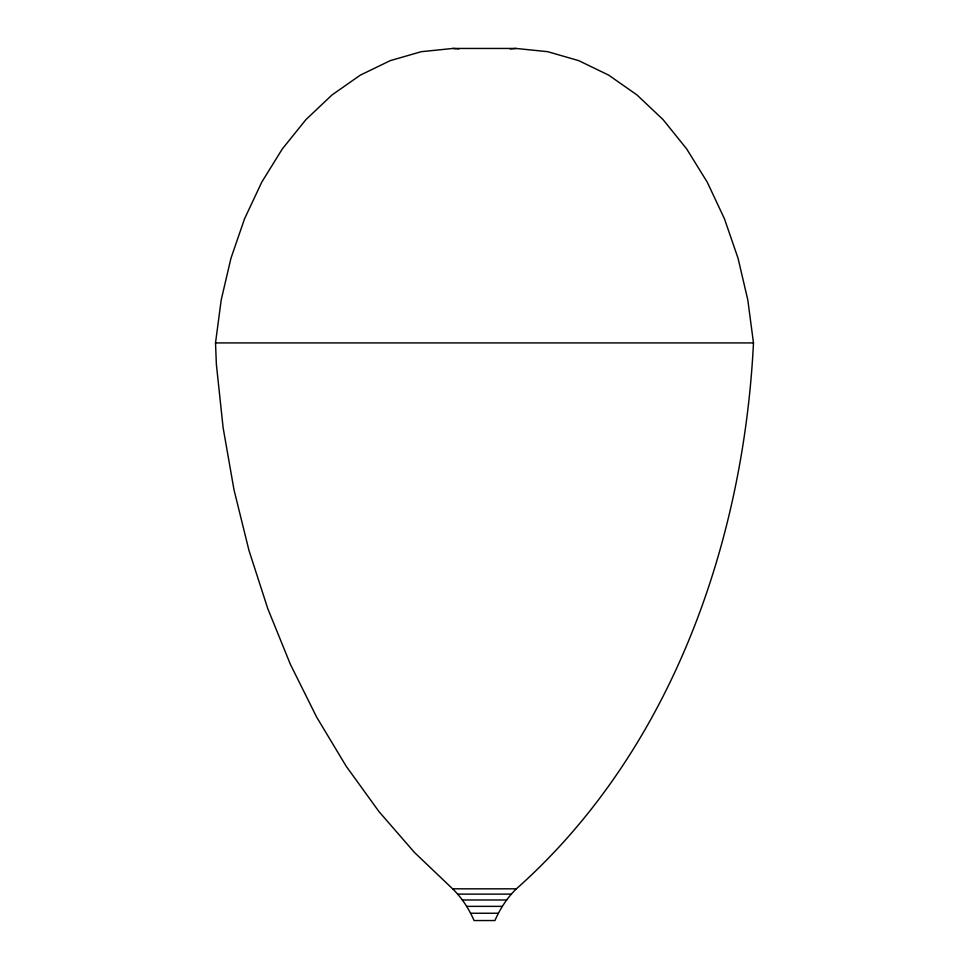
<?xml version="1.0" encoding="UTF-8"?>
<svg xmlns="http://www.w3.org/2000/svg" width="969" height="969" viewBox="0 0 969 969"><rect width="100%" height="100%" fill="white"/><g stroke="black" fill="none" stroke-linecap="round" stroke-linejoin="round"><path stroke-width="1.45" d="M753.482 342.917C743.441 544.421 670.16 752.283 516.38 888.827C507.138 897.803 500.077 908.789 494.917 920.55L474.083 920.55C468.923 908.789 461.862 897.803 452.62 888.827L414.514 852.514L378.952 811.562L346.236 766.309L316.657 717.133L290.434 664.443L267.795 608.689L248.936 550.307L234.001 489.805L223.112 427.68L216.378 364.453L215.518 342.917L221.211 299.905L230.949 258.287L244.551 218.788L261.787 182.099L282.379 148.851L305.938 119.611L332.076 94.901L360.347 75.122L390.241 60.647L421.261 51.696L452.862 48.45L516.138 48.45L547.739 51.696L578.759 60.647L608.653 75.122L636.924 94.901L663.062 119.611L686.621 148.851L707.213 182.099L724.449 218.788L738.051 258.287L747.789 299.905L753.482 342.917L215.518 342.917M510.106 48.922L516.138 48.45M452.62 888.827L516.38 888.827M457.671 894.121L511.329 894.121M462.37 899.983L506.63 899.983M466.695 906.366L502.305 906.366M470.607 913.246L498.393 913.246M452.862 48.45L458.894 48.922"/></g></svg>
